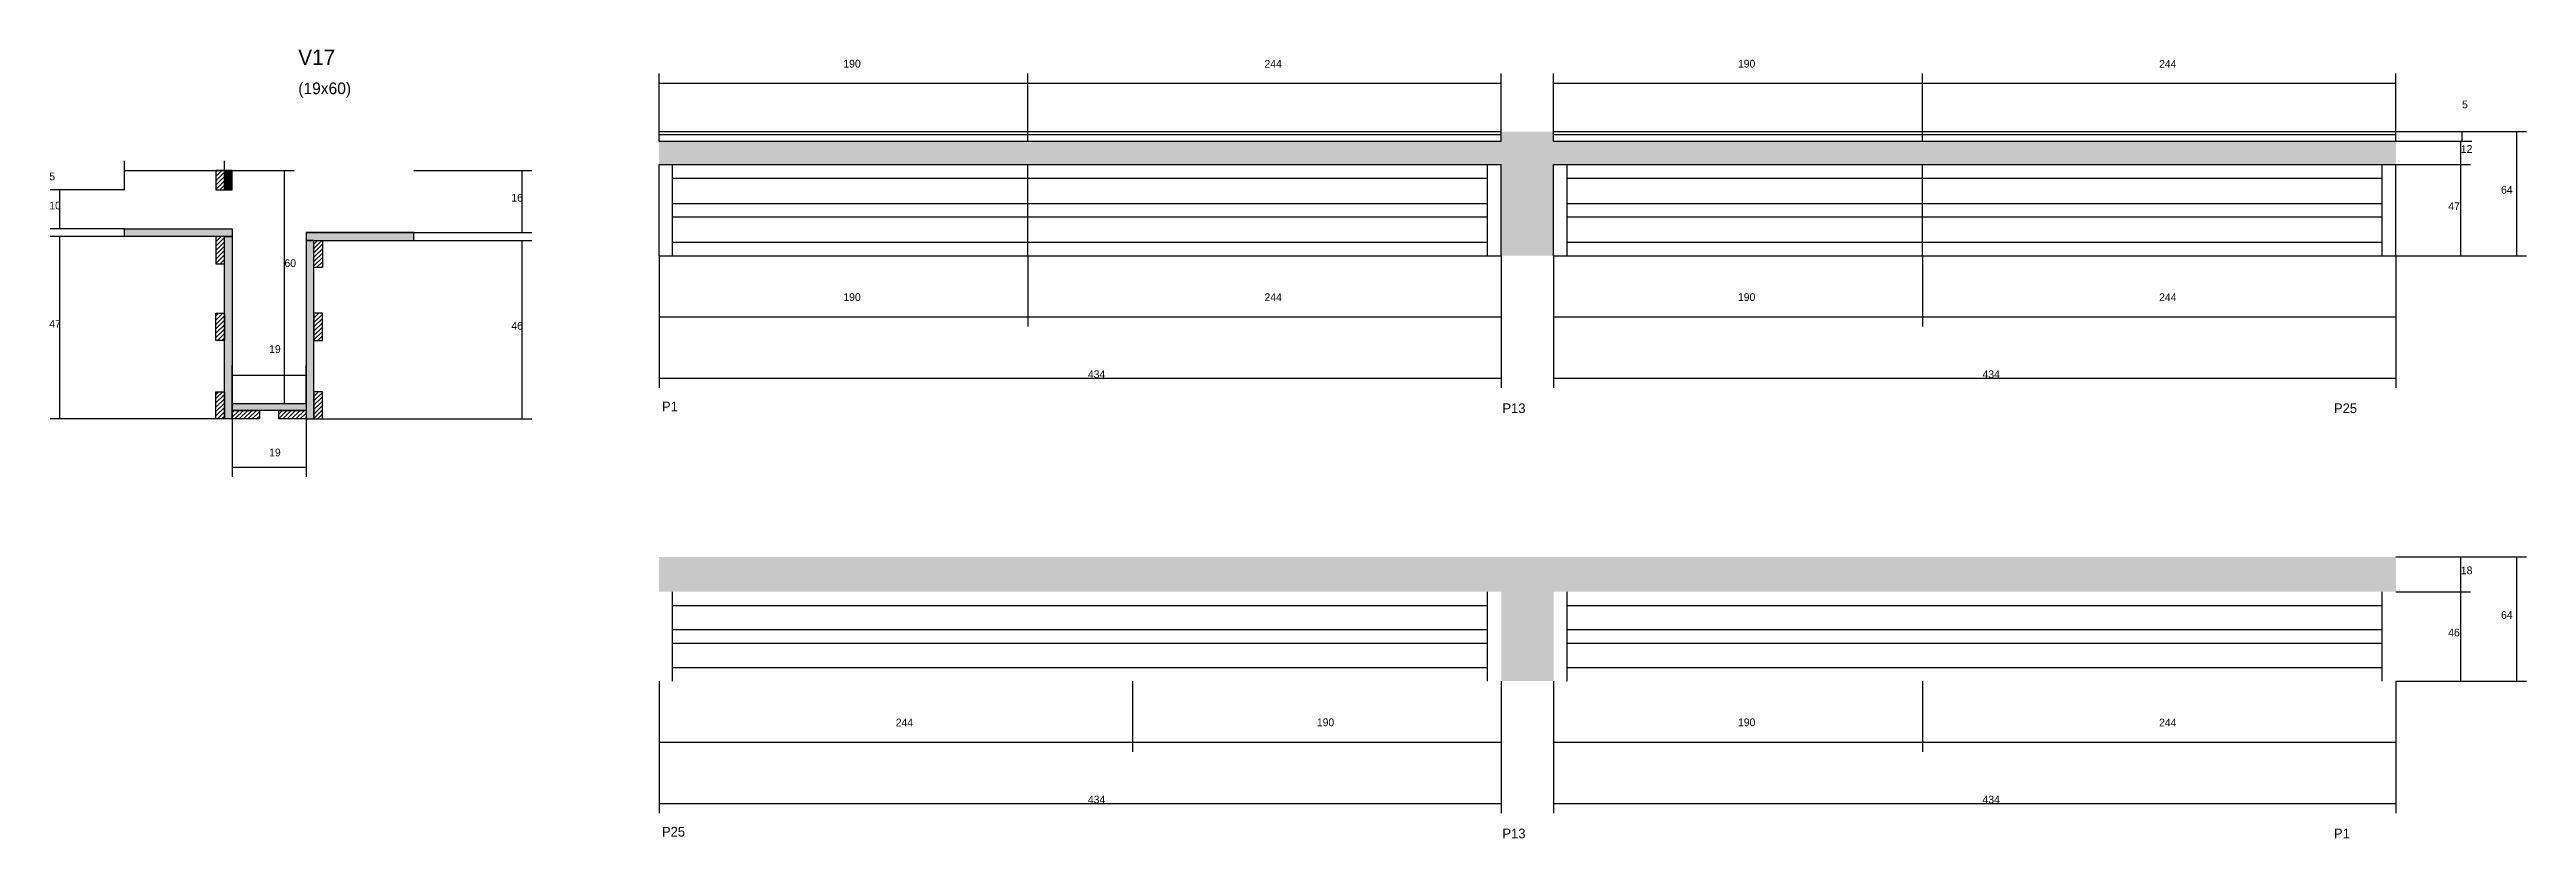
# Model space of a CAD drawing. Header units: metres. Extents: x -6600 to -4258, y 9692 to 10950.
# Drawn here: x -5534 to -4258, y 10541 to 10948 of the extents above; entities that cross this region are included whole.
import ezdxf

# ---------------------------------------------------------------- set-up
doc = ezdxf.new("R2010")
doc.units = ezdxf.units.M
for name, color, linetype in [('COTA', 4, 'Continuous'), ('Cota Seção (2x)', 4, 'Continuous'), ('Hachura', 253, 'Continuous'), ('Madeira', 126, 'Continuous'), ('NOMENCLATURA', 7, 'Continuous'), ('Painéis', 200, 'Continuous'), ('SARR_2.2x7', 40, 'Continuous'), ('SARR_EDITAR', 141, 'Continuous'), ('Texto Seção', 7, 'Continuous')]:
    doc.layers.add(name, color=color, linetype=linetype)

msp = doc.modelspace()

# ---------------------------------------------------------------- hatches: boundary and pattern name
at = {"layer": 'COTA'}
h = msp.add_hatch(dxfattribs=at)
h.set_pattern_fill('AR-CONC', scale=0.03)
h.paths.add_polyline_path([(-4786.2, 10841.2), (-4759.2, 10841.2), (-4759.2, 10841.2), (-4759.2, 10888.2), (-4759.2, 10888.2), (-4325.2, 10888.2), (-4325.2, 10888.2), (-4325.2, 10900.2), (-4325.2, 10900.2), (-4759.2, 10900.2), (-4759.2, 10900.2), (-4759.2, 10905.2), (-4759.2, 10905.2), (-4786.2, 10905.2), (-4786.2, 10905.2), (-4786.2, 10900.2), (-4786.2, 10900.2), (-5220.2, 10900.2), (-5220.2, 10900.2), (-5220.2, 10888.2), (-5220.2, 10888.2), (-4786.2, 10888.2), (-4786.2, 10888.2), (-4786.2, 10841.2)])
h = msp.add_hatch(dxfattribs=at)
h.set_pattern_fill('AR-CONC', scale=0.03)
h.paths.add_polyline_path([(-4786.2, 10622), (-4759.2, 10622), (-4759.2, 10668), (-4325.2, 10668), (-4325.2, 10686), (-5220.2, 10686), (-5220.2, 10668), (-4786.2, 10668)])
at = {"layer": 'Hachura'}
h = msp.add_hatch(dxfattribs=at)
h.set_pattern_fill('ANSI31', scale=0.5)
h.paths.add_polyline_path([(-5444.1, 10885.1), (-5448.5, 10885.1), (-5448.5, 10885.1), (-5448.5, 10875.1), (-5448.5, 10875.1), (-5444.1, 10875.1), (-5444.1, 10875.1), (-5444.1, 10885.1)])
h = msp.add_hatch(color=8, dxfattribs=at)
h.dxf.hatch_style = 1
h.paths.add_polyline_path([(-5440.1, 10885.1), (-5444.1, 10885.1), (-5444.1, 10885.1), (-5444.1, 10875.1), (-5444.1, 10875.1), (-5440.1, 10875.1), (-5440.1, 10875.1), (-5440.1, 10885.1)])
h = msp.add_hatch(color=8, dxfattribs=at)
h.dxf.hatch_style = 1
h.paths.add_polyline_path([(-5495.7, 10851.1), (-5495.7, 10855.1), (-5495.7, 10855.1), (-5440.1, 10855.1), (-5440.1, 10855.1), (-5440.1, 10851.1), (-5440.1, 10851.1), (-5495.7, 10851.1)])
h = msp.add_hatch(dxfattribs=at)
h.set_pattern_fill('ANSI31', scale=0.5)
h.paths.add_polyline_path([(-5444.1, 10851.1), (-5448.5, 10851.1), (-5448.5, 10851.1), (-5448.5, 10837.1), (-5448.5, 10837.1), (-5444.1, 10837.1), (-5444.1, 10837.1), (-5444.1, 10851.1)])
h = msp.add_hatch(color=8, dxfattribs=at)
h.dxf.hatch_style = 1
h.paths.add_polyline_path([(-5444.1, 10851.1), (-5440.1, 10851.1), (-5440.1, 10851.1), (-5440.1, 10757.1), (-5440.1, 10757.1), (-5444.1, 10757.1), (-5444.1, 10757.1), (-5444.1, 10851.1)])
h = msp.add_hatch(color=8, dxfattribs=at)
h.dxf.hatch_style = 1
h.paths.add_polyline_path([(-5346.5, 10849.1), (-5346.5, 10853.1), (-5346.5, 10853.1), (-5402.1, 10853.1), (-5402.1, 10853.1), (-5402.1, 10849.1), (-5402.1, 10849.1), (-5346.5, 10849.1)])
h = msp.add_hatch(color=8, dxfattribs=at)
h.dxf.hatch_style = 1
h.paths.add_polyline_path([(-5398.1, 10849.1), (-5402.1, 10849.1), (-5402.1, 10849.1), (-5402.1, 10757.1), (-5402.1, 10757.1), (-5398.1, 10757.1), (-5398.1, 10757.1), (-5398.1, 10849.1)])
h = msp.add_hatch(dxfattribs=at)
h.set_pattern_fill('ANSI31', scale=0.5)
h.paths.add_polyline_path([(-5398.1, 10849.1), (-5393.7, 10849.1), (-5393.7, 10849.1), (-5393.7, 10835.1), (-5393.7, 10835.1), (-5398.1, 10835.1), (-5398.1, 10835.1), (-5398.1, 10849.1)])
h = msp.add_hatch(dxfattribs=at)
h.set_pattern_fill('ANSI31', scale=0.5)
h.paths.add_polyline_path([(-5444.1, 10797.6), (-5448.5, 10797.6), (-5448.5, 10797.6), (-5448.5, 10811.6), (-5448.5, 10811.6), (-5444.1, 10811.6), (-5444.1, 10811.6), (-5444.1, 10797.6)])
h = msp.add_hatch(dxfattribs=at)
h.set_pattern_fill('ANSI31', scale=0.5)
h.paths.add_polyline_path([(-5398.1, 10797.6), (-5393.7, 10797.6), (-5393.7, 10797.6), (-5393.7, 10811.6), (-5393.7, 10811.6), (-5398.1, 10811.6), (-5398.1, 10811.6), (-5398.1, 10797.6)])
h = msp.add_hatch(dxfattribs=at)
h.set_pattern_fill('ANSI31', scale=0.5)
h.paths.add_polyline_path([(-5444.1, 10757.1), (-5448.5, 10757.1), (-5448.5, 10757.1), (-5448.5, 10771.1), (-5448.5, 10771.1), (-5444.1, 10771.1), (-5444.1, 10771.1), (-5444.1, 10757.1)])
h = msp.add_hatch(color=8, dxfattribs=at)
h.dxf.hatch_style = 1
h.paths.add_polyline_path([(-5440.1, 10761.5), (-5440.1, 10765.1), (-5440.1, 10765.1), (-5402.1, 10765.1), (-5402.1, 10765.1), (-5402.1, 10761.5), (-5402.1, 10761.5), (-5440.1, 10761.5)])
h = msp.add_hatch(dxfattribs=at)
h.set_pattern_fill('ANSI31', scale=0.5)
h.paths.add_polyline_path([(-5440.1, 10757.1), (-5440.1, 10761.5), (-5440.1, 10761.5), (-5426.1, 10761.5), (-5426.1, 10761.5), (-5426.1, 10757.1), (-5426.1, 10757.1), (-5440.1, 10757.1)])
h = msp.add_hatch(dxfattribs=at)
h.set_pattern_fill('ANSI31', scale=0.5)
h.paths.add_polyline_path([(-5416.1, 10757.1), (-5416.1, 10761.5), (-5416.1, 10761.5), (-5402.1, 10761.5), (-5402.1, 10761.5), (-5402.1, 10757.1), (-5402.1, 10757.1), (-5416.1, 10757.1)])
h = msp.add_hatch(dxfattribs=at)
h.set_pattern_fill('ANSI31', scale=0.5)
h.paths.add_polyline_path([(-5398.1, 10757.1), (-5393.7, 10757.1), (-5393.7, 10757.1), (-5393.7, 10771.1), (-5393.7, 10771.1), (-5398.1, 10771.1), (-5398.1, 10771.1), (-5398.1, 10757.1)])

# ---------------------------------------------------------------- linework, layer by layer
at = {"layer": 'COTA'}
for p, q in [((-5220.2, 10905.2), (-5220.2, 10935.1)), ((-5220.2, 10930.1), (-5030.2, 10930.1)), ((-5030.2, 10905.2), (-5030.2, 10935.1)), ((-5030.2, 10905.2), (-5030.2, 10935.1)), ((-5030.2, 10930.1), (-4786.2, 10930.1)), ((-4786.2, 10905.2), (-4786.2, 10935.1)), ((-4759.2, 10905.2), (-4759.2, 10935.1)), ((-4759.2, 10930.1), (-4569.2, 10930.1)), ((-4569.2, 10905.2), (-4569.2, 10935.1)), ((-4569.2, 10905.2), (-4569.2, 10935.1)), ((-4569.2, 10930.1), (-4325.2, 10930.1)), ((-4325.2, 10905.2), (-4325.2, 10935.1)), ((-4325.2, 10905.2), (-4257.9, 10905.2)), ((-4325.2, 10905.2), (-4286.1, 10905.2)), ((-4291.1, 10900.2), (-4291.1, 10905.2)), ((-4262.9, 10841.2), (-4262.9, 10905.2)), ((-5495.7, 10875.1), (-5495.7, 10890.1)), ((-5444.1, 10885.1), (-5444.1, 10890.1)), ((-4325.2, 10900.2), (-4286.7, 10900.2)), ((-4325.2, 10900.2), (-4286.1, 10900.2)), ((-4325.2, 10888.2), (-4286.7, 10888.2)), ((-4325.2, 10888.2), (-4286.7, 10888.2)), ((-4291.7, 10888.2), (-4291.7, 10900.2)), ((-4291.7, 10841.2), (-4291.7, 10888.2)), ((-5495.7, 10875.1), (-5533.9, 10875.1)), ((-5528.9, 10855.1), (-5528.9, 10875.1)), ((-5495.7, 10885.1), (-5444.1, 10885.1)), ((-5346.5, 10885.1), (-5285.8, 10885.1)), ((-5290.8, 10853.1), (-5290.8, 10885.1)), ((-5495.7, 10855.1), (-5533.9, 10855.1)), ((-5495.7, 10851.1), (-5533.9, 10851.1)), ((-5528.9, 10757.1), (-5528.9, 10851.1)), ((-5346.5, 10853.1), (-5285.8, 10853.1)), ((-5346.5, 10849.1), (-5285.8, 10849.1)), ((-5290.8, 10757.1), (-5290.8, 10849.1)), ((-5220.2, 10841.2), (-5220.2, 10804.7)), ((-5220.2, 10841.2), (-5220.2, 10773.1)), ((-5030.2, 10841.2), (-5030.2, 10804.7)), ((-5030.2, 10841.2), (-5030.2, 10804.7)), ((-4786.2, 10841.2), (-4786.2, 10804.7)), ((-4786.2, 10841.2), (-4786.2, 10773.1)), ((-4759.2, 10841.2), (-4759.2, 10804.7)), ((-4759.2, 10841.2), (-4759.2, 10773.1)), ((-4569.2, 10841.2), (-4569.2, 10804.7)), ((-4569.2, 10841.2), (-4569.2, 10804.7)), ((-4325.2, 10841.2), (-4325.2, 10804.7)), ((-4325.2, 10841.2), (-4325.2, 10773.1)), ((-4325.2, 10841.2), (-4286.7, 10841.2)), ((-4325.2, 10841.2), (-4257.9, 10841.2)), ((-5220.2, 10809.7), (-5030.2, 10809.7)), ((-5030.2, 10809.7), (-4786.2, 10809.7)), ((-4759.2, 10809.7), (-4569.2, 10809.7)), ((-4569.2, 10809.7), (-4325.2, 10809.7)), ((-5220.2, 10778.1), (-4786.2, 10778.1)), ((-4759.2, 10778.1), (-4325.2, 10778.1)), ((-5448.5, 10757.1), (-5533.9, 10757.1)), ((-5440.1, 10757.1), (-5440.1, 10727.3)), ((-5402.1, 10757.1), (-5402.1, 10727.3)), ((-5393.7, 10757.1), (-5285.8, 10757.1)), ((-5440.1, 10732.3), (-5402.1, 10732.3)), ((-4325.2, 10686), (-4286.7, 10686)), ((-4325.2, 10686), (-4257.9, 10686)), ((-4291.7, 10668), (-4291.7, 10686)), ((-4262.9, 10622), (-4262.9, 10686)), ((-4325.2, 10668), (-4286.7, 10668)), ((-4325.2, 10668), (-4286.7, 10668)), ((-4291.7, 10622), (-4291.7, 10668)), ((-5220.2, 10622), (-5220.2, 10585.5)), ((-5220.2, 10622), (-5220.2, 10553.9)), ((-4976.2, 10622), (-4976.2, 10585.5)), ((-4976.2, 10622), (-4976.2, 10585.5)), ((-4786.2, 10622), (-4786.2, 10585.5)), ((-4786.2, 10622), (-4786.2, 10553.9)), ((-4759.2, 10622), (-4759.2, 10585.5)), ((-4759.2, 10622), (-4759.2, 10553.9)), ((-4569.2, 10622), (-4569.2, 10585.5)), ((-4569.2, 10622), (-4569.2, 10585.5)), ((-4325.2, 10622), (-4325.2, 10585.5)), ((-4325.2, 10622), (-4325.2, 10553.9)), ((-4325.2, 10622), (-4286.7, 10622)), ((-4325.2, 10622), (-4257.9, 10622)), ((-5220.2, 10590.5), (-4976.2, 10590.5)), ((-4976.2, 10590.5), (-4786.2, 10590.5)), ((-4759.2, 10590.5), (-4569.2, 10590.5)), ((-4569.2, 10590.5), (-4325.2, 10590.5)), ((-5220.2, 10558.9), (-4786.2, 10558.9)), ((-4759.2, 10558.9), (-4325.2, 10558.9))]:
    msp.add_line(p, q, dxfattribs=at)
at = {"layer": 'Cota Seção (2x)'}
for p, q in [((-5440.1, 10885.1), (-5408.2, 10885.1)), ((-5413.2, 10765.1), (-5413.2, 10885.1)), ((-5440.1, 10765.1), (-5440.1, 10784.6)), ((-5440.1, 10779.6), (-5402.1, 10779.6)), ((-5402.1, 10765.1), (-5402.1, 10784.6)), ((-5440.1, 10765.1), (-5408.2, 10765.1))]:
    msp.add_line(p, q, dxfattribs=at)
at = {"layer": 'Madeira'}
for points in [[(-5444.1, 10885.1), (-5448.5, 10885.1), (-5448.5, 10875.1), (-5444.1, 10875.1)], [(-5444.1, 10851.1), (-5448.5, 10851.1), (-5448.5, 10837.1), (-5444.1, 10837.1)], [(-5398.1, 10849.1), (-5393.7, 10849.1), (-5393.7, 10835.1), (-5398.1, 10835.1)], [(-5444.1, 10797.6), (-5448.5, 10797.6), (-5448.5, 10811.6), (-5444.1, 10811.6)], [(-5398.1, 10797.6), (-5393.7, 10797.6), (-5393.7, 10811.6), (-5398.1, 10811.6)], [(-5444.1, 10757.1), (-5448.5, 10757.1), (-5448.5, 10771.1), (-5444.1, 10771.1)], [(-5440.1, 10757.1), (-5440.1, 10761.5), (-5426.1, 10761.5), (-5426.1, 10757.1)], [(-5416.1, 10757.1), (-5416.1, 10761.5), (-5402.1, 10761.5), (-5402.1, 10757.1)], [(-5398.1, 10757.1), (-5393.7, 10757.1), (-5393.7, 10771.1), (-5398.1, 10771.1)]]:
    msp.add_lwpolyline(points, close=True, dxfattribs=at)
at = {"layer": 'Painéis'}
for p, q in [((-5220.2, 10905.2), (-4786.2, 10905.2)), ((-5220.2, 10900.2), (-5220.2, 10905.2)), ((-5030.2, 10900.2), (-5030.2, 10905.2)), ((-4786.2, 10900.2), (-4786.2, 10905.2)), ((-4759.2, 10905.2), (-4325.2, 10905.2)), ((-4759.2, 10900.2), (-4759.2, 10905.2)), ((-4569.2, 10900.2), (-4569.2, 10905.2)), ((-4325.2, 10900.2), (-4325.2, 10905.2)), ((-5220.2, 10900.2), (-4786.2, 10900.2)), ((-5220.2, 10888.2), (-4786.2, 10888.2)), ((-5220.2, 10841.2), (-5220.2, 10888.2)), ((-5030.2, 10841.2), (-5030.2, 10888.2)), ((-4786.2, 10841.2), (-4786.2, 10888.2)), ((-4759.2, 10900.2), (-4325.2, 10900.2)), ((-4759.2, 10888.2), (-4325.2, 10888.2)), ((-4759.2, 10841.2), (-4759.2, 10888.2)), ((-4569.2, 10841.2), (-4569.2, 10888.2)), ((-4325.2, 10841.2), (-4325.2, 10888.2)), ((-5495.7, 10855.1), (-5440.1, 10855.1)), ((-5402.1, 10853.1), (-5346.5, 10853.1)), ((-5220.2, 10841.2), (-4786.2, 10841.2)), ((-4759.2, 10841.2), (-4325.2, 10841.2))]:
    msp.add_line(p, q, dxfattribs=at)
for points in [[(-5440.1, 10885.1), (-5444.1, 10885.1), (-5444.1, 10875.1), (-5440.1, 10875.1)], [(-5495.7, 10851.1), (-5495.7, 10855.1), (-5440.1, 10855.1), (-5440.1, 10851.1)], [(-5444.1, 10851.1), (-5440.1, 10851.1), (-5440.1, 10757.1), (-5444.1, 10757.1)], [(-5346.5, 10849.1), (-5346.5, 10853.1), (-5402.1, 10853.1), (-5402.1, 10849.1)], [(-5398.1, 10849.1), (-5402.1, 10849.1), (-5402.1, 10757.1), (-5398.1, 10757.1)], [(-5440.1, 10761.5), (-5440.1, 10765.1), (-5402.1, 10765.1), (-5402.1, 10761.5)]]:
    msp.add_lwpolyline(points, close=True, dxfattribs=at)
at = {"layer": 'SARR_2.2x7'}
for p, q in [((-5213.2, 10841.2), (-5213.2, 10888.2)), ((-4793.2, 10841.2), (-4793.2, 10888.2)), ((-4752.2, 10841.2), (-4752.2, 10888.2)), ((-4332.2, 10841.2), (-4332.2, 10888.2)), ((-5213.2, 10881.2), (-5030.2, 10881.2)), ((-5030.2, 10881.2), (-4793.2, 10881.2)), ((-4752.2, 10881.2), (-4569.2, 10881.2)), ((-4569.2, 10881.2), (-4332.2, 10881.2)), ((-5213.2, 10868.2), (-5030.2, 10868.2)), ((-5030.2, 10868.2), (-4793.2, 10868.2)), ((-4752.2, 10868.2), (-4569.2, 10868.2)), ((-4569.2, 10868.2), (-4332.2, 10868.2)), ((-5213.2, 10861.2), (-5030.2, 10861.2)), ((-5030.2, 10861.2), (-4793.2, 10861.2)), ((-4752.2, 10861.2), (-4569.2, 10861.2)), ((-4569.2, 10861.2), (-4332.2, 10861.2)), ((-5213.2, 10848.2), (-5030.2, 10848.2)), ((-5030.2, 10848.2), (-4793.2, 10848.2)), ((-4752.2, 10848.2), (-4569.2, 10848.2)), ((-4569.2, 10848.2), (-4332.2, 10848.2)), ((-5213.2, 10622), (-5213.2, 10668)), ((-5213.2, 10661), (-4976.2, 10661)), ((-4976.2, 10661), (-4793.2, 10661)), ((-4793.2, 10622), (-4793.2, 10668)), ((-4752.2, 10622), (-4752.2, 10668)), ((-4752.2, 10661), (-4569.2, 10661)), ((-4569.2, 10661), (-4332.2, 10661)), ((-4332.2, 10622), (-4332.2, 10668)), ((-5213.2, 10648.5), (-4976.2, 10648.5)), ((-4976.2, 10648.5), (-4793.2, 10648.5)), ((-4752.2, 10648.5), (-4569.2, 10648.5)), ((-4569.2, 10648.5), (-4332.2, 10648.5)), ((-5213.2, 10641.5), (-4976.2, 10641.5)), ((-4976.2, 10641.5), (-4793.2, 10641.5)), ((-4752.2, 10641.5), (-4569.2, 10641.5)), ((-4569.2, 10641.5), (-4332.2, 10641.5)), ((-5213.2, 10629), (-4976.2, 10629)), ((-4976.2, 10629), (-4793.2, 10629)), ((-4752.2, 10629), (-4569.2, 10629)), ((-4569.2, 10629), (-4332.2, 10629))]:
    msp.add_line(p, q, dxfattribs=at)
at = {"layer": 'SARR_EDITAR'}
for p, q in [((-5220.2, 10903.7), (-5030.2, 10903.7)), ((-5030.2, 10903.7), (-4786.2, 10903.7)), ((-4759.2, 10903.7), (-4569.2, 10903.7)), ((-4569.2, 10903.7), (-4325.2, 10903.7))]:
    msp.add_line(p, q, dxfattribs=at)

# ---------------------------------------------------------------- texts
at = {"layer": 'COTA'}
for s, p in [('190', (-5125.2, 10938.2)), ('244', (-4908.2, 10938.1)), ('190', (-4664.2, 10938.2)), ('244', (-4447.2, 10938.1)), ('5', (-4291.1, 10917.2)), ('12', (-4291.7, 10894.2)), ('5', (-5534.4, 10880.1)), ('64', (-4271, 10873.2)), ('10', (-5534.4, 10865.1)), ('16', (-5296.3, 10869.1)), ('47', (-4298.2, 10864.7)), ('190', (-5125.2, 10817.9)), ('244', (-4908.2, 10817.8)), ('190', (-4664.2, 10817.9)), ('244', (-4447.2, 10817.8)), ('47', (-5534.4, 10804.1)), ('46', (-5296.3, 10803.1)), ('434', (-4999.2, 10778.1)), ('434', (-4538.2, 10778.1)), ('19', (-5421.1, 10737.8)), ('18', (-4291.7, 10677)), ('64', (-4271, 10654)), ('46', (-4298.2, 10645)), ('244', (-5098.2, 10598.6)), ('190', (-4881.2, 10598.7)), ('190', (-4664.2, 10598.7)), ('244', (-4447.2, 10598.6)), ('434', (-4999.2, 10558.9)), ('434', (-4538.2, 10558.9))]:
    msp.add_text(s, height=4, dxfattribs=at).set_placement(p)
at = {"layer": 'Cota Seção (2x)'}
for s, p in [('60', (-5413.2, 10835.4)), ('19', (-5421.1, 10791.1))]:
    msp.add_text(s, height=4, dxfattribs=at).set_placement(p)
at = {"layer": 'NOMENCLATURA'}
for s, p in [('P1', (-5218.7, 10761)), ('P13', (-4785.6, 10760.1)), ('P25', (-4357.1, 10760.1)), ('P25', (-5218.7, 10541.8)), ('P13', (-4785.6, 10540.9)), ('P1', (-4357.1, 10540.9))]:
    msp.add_text(s, height=5, dxfattribs=at).set_placement(p)
at = {"layer": 'Texto Seção'}
for s, height, p in [('V17', 8, (-5406.1, 10939.5)), ('(19x60)', 6, (-5406.1, 10924.5))]:
    msp.add_text(s, height=height, dxfattribs=at).set_placement(p)

doc.saveas('drawing.dxf')
